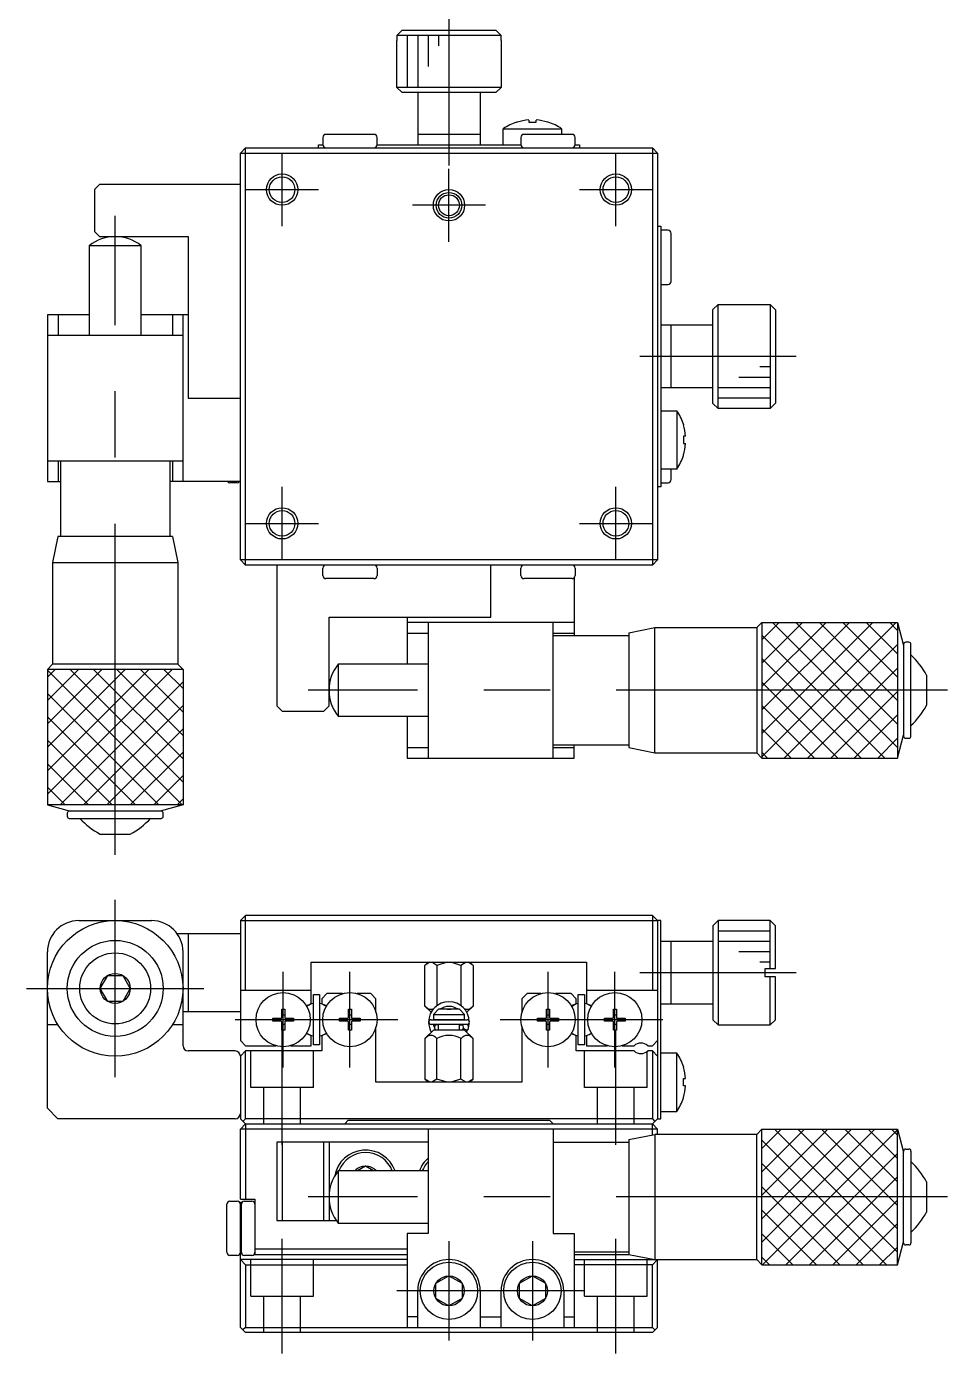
# Model space of a CAD drawing. Extents: x 1 to 282, y 0 to 201.
# Drawn here: x 58.7 to 147, y 6.3 to 133.5 of the extents above; entities that cross this region are included whole.
import ezdxf

# ---------------------------------------------------------------- set-up
doc = ezdxf.new("R2010")
doc.units = 0
doc.linetypes.add('CENTER', pattern=[50.8, 31.75, -6.35, 6.35, -6.35])
doc.linetypes.add('DASHED', pattern=[19.05, 12.7, -6.35])
doc.layers.get('0').update_dxf_attribs({"linetype": 'CONTINUOUS'})
doc.layers.add('CENTER', color=1, linetype='CENTER')

msp = doc.modelspace()

# ---------------------------------------------------------------- linework, layer by layer
at = {"color": 7, "linetype": 'CONTINUOUS'}
for p, q in [((94.21, 132.7), (94.71, 133.2)), ((94.21, 132.7), (104.17, 132.7)), ((94.21, 132.2), (94.21, 132.7)), ((94.71, 133.2), (103.67, 133.2)), ((103.67, 133.2), (104.17, 132.7)), ((104.17, 132.7), (104.17, 132.2)), ((94.19, 127.7), (94.19, 132.2)), ((94.19, 132.2), (94.21, 132.2)), ((104.17, 132.2), (104.19, 132.2)), ((104.19, 132.2), (104.19, 127.7)), ((104.19, 127.7), (94.19, 127.7)), ((94.69, 127.2), (94.19, 127.7)), ((104.19, 127.7), (103.69, 127.2)), ((103.69, 127.2), (94.69, 127.2)), ((96.19, 127.2), (96.19, 122.2)), ((102.19, 127.2), (102.19, 122.2)), ((104.39, 122.2), (104.39, 123.74)), ((104.39, 123.74), (109.99, 123.74)), ((105.69, 124.37), (105.73, 124.37)), ((106.84, 124.57), (106.84, 124.37)), ((106.84, 124.37), (107.54, 124.37)), ((107.54, 124.37), (107.54, 124.57)), ((108.69, 124.37), (108.65, 124.37)), ((109.99, 123.74), (109.99, 123.2)), ((86.69, 121.9), (86.69, 122.2)), ((86.69, 122.2), (87.09, 122.2)), ((87.09, 122.9), (87.09, 122.2)), ((91.99, 123.2), (87.39, 123.2)), ((92.29, 122.2), (92.29, 122.9)), ((92.29, 122.2), (106.09, 122.2)), ((102.19, 123.2), (96.19, 123.2)), ((106.09, 122.9), (106.09, 122.2)), ((110.99, 123.2), (106.39, 123.2)), ((111.29, 122.2), (111.29, 122.9)), ((111.29, 122.2), (111.69, 122.2)), ((111.69, 122.2), (111.69, 121.9)), ((79.19, 121.4), (79.69, 121.9)), ((79.19, 121.4), (119.19, 121.4)), ((79.19, 82.4), (79.19, 121.4)), ((79.69, 81.9), (79.69, 121.9)), ((79.69, 121.9), (118.69, 121.9)), ((118.69, 121.9), (118.69, 81.9)), ((118.69, 121.9), (119.19, 121.4)), ((119.19, 121.4), (119.19, 82.4)), ((65.69, 118.4), (65.19, 117.9)), ((79.19, 118.4), (65.69, 118.4)), ((65.19, 117.9), (65.19, 113.9)), ((65.19, 113.9), (65.69, 113.4)), ((65.69, 113.4), (74.19, 113.4)), ((74.19, 113.4), (74.19, 97.9)), ((119.19, 114.4), (119.49, 114.4)), ((119.49, 114.4), (119.49, 89.4)), ((120.19, 114), (119.49, 114)), ((120.49, 109.1), (120.49, 113.7)), ((69.69, 112.52), (64.69, 112.52)), ((64.69, 112.52), (64.69, 103.9)), ((69.69, 103.9), (69.69, 112.52)), ((119.49, 108.8), (120.19, 108.8)), ((124.49, 106.4), (124.99, 106.9)), ((124.99, 96.9), (124.99, 106.9)), ((124.99, 106.9), (129.49, 106.9)), ((129.49, 106.9), (129.49, 106.88)), ((129.49, 106.88), (129.99, 106.88)), ((129.99, 106.88), (129.99, 96.91)), ((129.99, 106.88), (130.49, 106.38)), ((64.69, 105.9), (60.69, 105.9)), ((60.69, 105.9), (60.69, 89.9)), ((61.71, 105.9), (61.71, 103.9)), ((74.19, 105.9), (69.69, 105.9)), ((72.67, 105.9), (72.67, 103.9)), ((73.69, 89.9), (73.69, 105.9)), ((124.49, 97.4), (124.49, 106.4)), ((130.49, 106.38), (130.49, 97.42)), ((124.49, 104.9), (119.49, 104.9)), ((120.49, 98.9), (120.49, 104.9)), ((73.69, 103.9), (60.69, 103.9)), ((124.49, 98.9), (119.49, 98.9)), ((74.19, 97.9), (79.19, 97.9)), ((119.49, 96.7), (121.03, 96.7)), ((121.03, 96.7), (121.03, 91.1)), ((124.99, 96.9), (124.49, 97.4)), ((129.49, 96.9), (124.99, 96.9)), ((129.99, 96.91), (129.49, 96.91)), ((129.49, 96.91), (129.49, 96.9)), ((130.49, 97.42), (129.99, 96.91)), ((121.66, 95.4), (121.66, 95.36)), ((121.87, 94.25), (121.66, 94.25)), ((121.66, 94.25), (121.66, 93.55)), ((121.66, 93.55), (121.87, 93.55)), ((60.69, 91.9), (73.69, 91.9)), ((61.71, 91.9), (61.71, 89.9)), ((61.94, 91.9), (61.94, 84.65)), ((72.44, 91.9), (72.44, 84.65)), ((72.67, 91.9), (72.67, 89.9)), ((121.66, 92.4), (121.66, 92.44)), ((121.03, 91.1), (119.49, 91.1)), ((120.49, 90.1), (120.49, 91.1)), ((60.69, 89.9), (61.94, 89.9)), ((79.19, 89.9), (72.44, 89.9)), ((78.89, 89.8), (78.19, 89.8)), ((119.49, 89.4), (119.19, 89.4)), ((119.49, 89.8), (120.19, 89.8)), ((61.69, 84.65), (61.19, 82.15)), ((72.69, 84.65), (61.69, 84.65)), ((72.69, 84.65), (73.19, 82.15)), ((61.19, 82.15), (61.19, 72.4)), ((61.19, 82.15), (73.19, 82.15)), ((73.19, 82.15), (73.19, 72.4)), ((119.19, 82.4), (79.19, 82.4)), ((79.69, 81.9), (79.19, 82.4)), ((118.69, 81.9), (79.69, 81.9)), ((82.69, 81.9), (82.69, 68.4)), ((87.09, 80.9), (87.09, 81.6)), ((92.29, 81.6), (92.29, 80.9)), ((103.19, 76.9), (103.19, 81.9)), ((106.09, 80.9), (106.09, 81.6)), ((111.19, 81.9), (111.19, 81.82)), ((111.29, 81.6), (111.29, 80.9)), ((119.19, 82.4), (118.69, 81.9)), ((91.99, 80.6), (87.39, 80.6)), ((110.99, 80.6), (106.39, 80.6)), ((111.19, 80.68), (111.19, 75.15)), ((87.69, 68.4), (87.69, 76.9)), ((87.69, 76.9), (103.19, 76.9)), ((95.19, 76.9), (95.19, 72.4)), ((111.19, 76.4), (95.19, 76.4)), ((97.19, 76.4), (97.19, 63.4)), ((109.19, 63.4), (109.19, 76.4)), ((128.69, 75.9), (129.19, 76.4)), ((129.19, 76.4), (142.19, 76.4)), ((129.19, 76.4), (129.19, 63.4)), ((142.19, 76.4), (142.78, 74.2)), ((142.19, 76.4), (142.19, 63.4)), ((95.19, 75.38), (97.19, 75.38)), ((109.19, 75.38), (111.19, 75.38)), ((109.19, 75.15), (116.44, 75.15)), ((116.44, 75.4), (118.94, 75.9)), ((116.44, 75.4), (116.44, 64.4)), ((118.94, 75.9), (128.69, 75.9)), ((118.94, 63.9), (118.94, 75.9)), ((128.69, 75.9), (128.69, 63.9)), ((142.78, 74.3), (142.78, 65.5)), ((143.28, 74.5), (142.98, 74.5)), ((143.48, 65.5), (143.48, 74.3)), ((61.19, 72.4), (60.69, 71.9)), ((60.69, 71.9), (60.69, 58.9)), ((73.69, 71.9), (60.69, 71.9)), ((73.19, 72.4), (61.19, 72.4)), ((73.19, 72.4), (73.69, 71.9)), ((73.69, 71.9), (73.69, 58.9)), ((88.57, 72.4), (88.57, 67.4)), ((97.19, 72.4), (88.57, 72.4)), ((144.99, 68.46), (144.99, 71.34)), ((82.69, 68.4), (83.19, 67.9)), ((83.19, 67.9), (87.19, 67.9)), ((87.19, 67.9), (87.69, 68.4)), ((88.57, 67.4), (97.19, 67.4)), ((95.19, 67.4), (95.19, 63.4)), ((142.19, 63.4), (142.78, 65.6)), ((142.98, 65.3), (143.28, 65.3)), ((95.19, 64.42), (97.19, 64.42)), ((109.19, 64.65), (116.44, 64.65)), ((109.19, 64.42), (111.19, 64.42)), ((111.19, 63.4), (111.19, 64.65)), ((116.44, 64.4), (118.94, 63.9)), ((118.94, 63.9), (128.69, 63.9)), ((128.69, 63.9), (129.19, 63.4)), ((95.19, 63.4), (111.19, 63.4)), ((129.19, 63.4), (142.19, 63.4)), ((60.69, 58.9), (62.89, 58.31)), ((73.69, 58.9), (60.69, 58.9)), ((73.69, 58.9), (71.49, 58.31)), ((62.59, 58.11), (62.59, 57.81)), ((71.59, 58.31), (62.79, 58.31)), ((62.79, 57.61), (71.59, 57.61)), ((71.79, 57.81), (71.79, 58.11)), ((65.75, 56.1), (68.63, 56.1)), ((63.69, 47.81), (70.69, 47.81)), ((79.69, 48.31), (79.19, 47.81)), ((79.19, 47.81), (79.19, 36.31)), ((79.19, 47.81), (119.19, 47.81)), ((118.69, 48.31), (79.69, 48.31)), ((79.69, 41.11), (79.69, 48.31)), ((119.19, 47.81), (118.69, 48.31)), ((118.69, 48.31), (118.69, 41.11)), ((119.49, 47.81), (119.19, 47.81)), ((119.19, 47.81), (119.19, 28.81)), ((119.49, 28.81), (119.49, 47.81)), ((124.99, 47.81), (124.49, 47.31)), ((124.49, 47.31), (124.49, 38.31)), ((124.99, 47.81), (124.99, 37.81)), ((129.99, 47.81), (124.99, 47.81)), ((129.99, 43.21), (129.99, 47.81)), ((130.49, 47.31), (129.99, 47.81)), ((130.49, 43.21), (130.49, 47.31)), ((73.13, 46.56), (79.19, 46.56)), ((74.19, 46.56), (74.19, 39.06)), ((124.49, 45.81), (119.49, 45.81)), ((120.49, 39.81), (120.49, 45.81)), ((60.69, 29.81), (60.69, 44.81)), ((73.69, 35.81), (73.69, 44.81)), ((85.99, 39.86), (85.99, 43.81)), ((85.99, 43.81), (112.39, 43.81)), ((97.36, 43.81), (96.88, 43.51)), ((96.88, 43.51), (97.18, 43.81)), ((96.88, 39.62), (96.88, 43.51)), ((98.04, 43.51), (97.56, 43.81)), ((99, 43.81), (98.04, 43.51)), ((98.04, 43.51), (98.04, 39.65)), ((100.34, 43.51), (99.38, 43.81)), ((100.83, 43.81), (100.34, 43.51)), ((100.34, 43.51), (100.34, 39.65)), ((101.5, 43.51), (101.02, 43.81)), ((101.2, 43.81), (101.5, 43.51)), ((101.5, 43.51), (101.5, 39.62)), ((112.39, 43.81), (112.39, 39.86)), ((65.75, 41.31), (66.47, 42.56)), ((66.47, 42.56), (67.91, 42.56)), ((67.91, 42.56), (68.63, 41.31)), ((129.49, 42.41), (129.49, 43.21)), ((129.49, 43.21), (130.49, 43.21)), ((130.49, 42.41), (129.49, 42.41)), ((129.99, 37.81), (129.99, 42.41)), ((130.49, 38.31), (130.49, 42.41)), ((66.47, 40.06), (65.75, 41.31)), ((68.63, 41.31), (67.91, 40.06)), ((85.99, 41.11), (79.19, 41.11)), ((87.49, 40.81), (86.99, 40.31)), ((88.98, 40.81), (87.49, 40.81)), ((91.69, 40.81), (90.4, 40.81)), ((92.19, 40.31), (91.69, 40.81)), ((106.69, 40.81), (106.19, 40.31)), ((107.98, 40.81), (106.69, 40.81)), ((110.89, 40.81), (109.4, 40.81)), ((111.39, 40.31), (110.89, 40.81)), ((119.19, 41.11), (112.39, 41.11)), ((67.91, 40.06), (66.47, 40.06)), ((85.73, 39.71), (85.99, 39.86)), ((86.19, 35.91), (86.19, 40.71)), ((86.19, 40.71), (86.79, 40.71)), ((86.79, 40.71), (86.79, 35.91)), ((86.99, 40.31), (86.99, 39.86)), ((86.99, 39.86), (87.29, 39.68)), ((92.19, 39.02), (92.19, 40.31)), ((97.48, 39.02), (96.88, 39.62)), ((101.5, 39.62), (100.9, 39.02)), ((106.19, 40.31), (106.19, 39.02)), ((111.02, 39.64), (111.39, 39.86)), ((111.39, 39.86), (111.39, 40.31)), ((111.59, 35.91), (111.59, 40.71)), ((111.59, 40.71), (112.19, 40.71)), ((112.19, 40.71), (112.19, 35.91)), ((112.39, 39.86), (112.65, 39.71)), ((124.49, 39.81), (119.49, 39.81)), ((79.19, 39.06), (73.69, 39.06)), ((82.29, 38.16), (82.29, 38.45)), ((82.29, 38.45), (83.09, 38.45)), ((82.82, 38.16), (82.82, 38.45)), ((83.15, 38.51), (83.15, 39.31)), ((83.15, 39.31), (83.44, 39.31)), ((83.15, 38.78), (83.44, 38.78)), ((83.44, 39.31), (83.44, 38.51)), ((83.5, 38.45), (84.29, 38.45)), ((83.76, 38.45), (83.76, 38.16)), ((84.29, 38.45), (84.29, 38.16)), ((88.69, 38.16), (88.69, 38.45)), ((88.69, 38.45), (89.49, 38.45)), ((89.22, 38.16), (89.22, 38.45)), ((89.55, 38.51), (89.55, 39.31)), ((89.55, 39.31), (89.84, 39.31)), ((89.55, 38.78), (89.84, 38.78)), ((89.84, 39.31), (89.84, 38.51)), ((89.9, 38.45), (90.69, 38.45)), ((90.16, 38.45), (90.16, 38.16)), ((90.69, 38.45), (90.69, 38.16)), ((97.47, 38.31), (100.92, 38.31)), ((98.19, 39.31), (97.69, 38.81)), ((97.69, 38.81), (100.69, 38.81)), ((97.69, 38.81), (97.69, 38.31)), ((100.69, 38.31), (97.69, 38.31)), ((100.19, 39.31), (98.19, 39.31)), ((100.69, 38.81), (100.19, 39.31)), ((100.69, 38.31), (100.69, 38.81)), ((107.69, 38.16), (107.69, 38.45)), ((107.69, 38.45), (108.49, 38.45)), ((108.22, 38.16), (108.22, 38.45)), ((108.55, 38.51), (108.55, 39.31)), ((108.55, 39.31), (108.84, 39.31)), ((108.55, 38.78), (108.84, 38.78)), ((108.84, 39.31), (108.84, 38.51)), ((108.9, 38.45), (109.69, 38.45)), ((109.16, 38.45), (109.16, 38.16)), ((109.69, 38.45), (109.69, 38.16)), ((114.09, 38.16), (114.09, 38.45)), ((114.09, 38.45), (114.89, 38.45)), ((114.62, 38.16), (114.62, 38.45)), ((114.95, 38.51), (114.95, 39.31)), ((114.95, 39.31), (115.24, 39.31)), ((114.95, 38.78), (115.24, 38.78)), ((115.24, 39.31), (115.24, 38.51)), ((115.3, 38.45), (116.09, 38.45)), ((115.56, 38.45), (115.56, 38.16)), ((116.09, 38.45), (116.09, 38.16)), ((124.49, 38.31), (124.99, 37.81)), ((129.99, 37.81), (130.49, 38.31)), ((61.71, 37.81), (60.69, 37.81)), ((73.69, 37.81), (72.67, 37.81)), ((83.09, 38.16), (82.29, 38.16)), ((83.15, 37.31), (83.15, 38.1)), ((83.44, 37.84), (83.15, 37.84)), ((83.44, 37.31), (83.15, 37.31)), ((83.44, 38.1), (83.44, 37.31)), ((84.29, 38.16), (83.5, 38.16)), ((85.99, 36.75), (85.73, 36.9)), ((89.49, 38.16), (88.69, 38.16)), ((89.55, 37.31), (89.55, 38.1)), ((89.84, 37.84), (89.55, 37.84)), ((89.84, 37.31), (89.55, 37.31)), ((89.84, 38.1), (89.84, 37.31)), ((90.69, 38.16), (89.9, 38.16)), ((92.19, 32.31), (92.19, 37.59)), ((97.69, 37.31), (96.88, 36.5)), ((100.92, 37.86), (97.47, 37.86)), ((100.69, 37.31), (97.69, 37.31)), ((97.9, 37.31), (97.71, 37.86)), ((98.19, 37.81), (97.91, 37.81)), ((98.19, 37.31), (98.19, 37.86)), ((100.19, 37.31), (100.19, 37.86)), ((100.19, 37.81), (100.47, 37.81)), ((100.48, 37.31), (100.56, 37.48)), ((100.57, 37.47), (100.56, 37.48)), ((100.57, 37.46), (100.57, 37.47)), ((100.57, 37.47), (100.57, 37.47)), ((100.58, 37.46), (100.57, 37.46)), ((100.59, 37.45), (100.58, 37.46)), ((100.6, 37.45), (100.59, 37.45)), ((100.61, 37.44), (100.6, 37.45)), ((100.62, 37.43), (100.61, 37.44)), ((100.63, 37.43), (100.62, 37.43)), ((100.62, 37.43), (100.62, 37.43)), ((100.64, 37.42), (100.63, 37.43)), ((100.67, 37.4), (100.64, 37.42)), ((100.7, 37.39), (100.67, 37.4)), ((101.5, 36.5), (100.69, 37.31)), ((100.74, 37.37), (100.7, 37.39)), ((100.77, 37.35), (100.74, 37.37)), ((100.81, 37.34), (100.77, 37.35)), ((100.84, 37.33), (100.81, 37.34)), ((100.88, 37.32), (100.84, 37.33)), ((100.89, 37.31), (100.88, 37.32)), ((100.88, 37.11), (100.98, 37.3)), ((100.91, 37.31), (100.89, 37.31)), ((100.92, 37.3), (100.91, 37.31)), ((100.93, 37.3), (100.92, 37.3)), ((100.94, 37.3), (100.93, 37.3)), ((100.95, 37.3), (100.94, 37.3)), ((100.96, 37.3), (100.95, 37.3)), ((100.97, 37.3), (100.96, 37.3)), ((100.98, 37.3), (100.97, 37.3)), ((100.97, 37.3), (100.97, 37.3)), ((100.97, 37.3), (100.97, 37.3)), ((100.98, 37.86), (100.98, 37.85)), ((100.98, 37.85), (101, 37.82)), ((100.99, 37.33), (100.98, 37.3)), ((100.98, 37.3), (100.98, 37.3)), ((101.01, 37.4), (100.99, 37.33)), ((101, 37.82), (101.01, 37.79)), ((101.01, 37.79), (101.02, 37.75)), ((101.02, 37.43), (101.01, 37.4)), ((101.02, 37.75), (101.02, 37.72)), ((101.02, 37.72), (101.03, 37.68)), ((101.03, 37.47), (101.02, 37.43)), ((101.14, 38.04), (101.03, 37.53)), ((101.03, 37.68), (101.03, 37.65)), ((101.03, 37.65), (101.04, 37.61)), ((101.04, 37.54), (101.03, 37.5)), ((101.03, 37.5), (101.03, 37.47)), ((101.04, 37.61), (101.04, 37.58)), ((101.04, 37.58), (101.04, 37.54)), ((106.19, 37.59), (106.19, 32.31)), ((108.49, 38.16), (107.69, 38.16)), ((108.55, 37.31), (108.55, 38.1)), ((108.84, 37.84), (108.55, 37.84)), ((108.84, 37.31), (108.55, 37.31)), ((108.84, 38.1), (108.84, 37.31)), ((109.69, 38.16), (108.9, 38.16)), ((112.65, 36.9), (112.39, 36.75)), ((114.89, 38.16), (114.09, 38.16)), ((114.95, 37.31), (114.95, 38.1)), ((115.24, 37.84), (114.95, 37.84)), ((115.24, 37.31), (114.95, 37.31)), ((115.24, 38.1), (115.24, 37.31)), ((116.09, 38.16), (115.3, 38.16)), ((124.99, 37.81), (129.99, 37.81)), ((79.69, 35.81), (79.19, 36.31)), ((79.69, 35.81), (82.58, 35.81)), ((84, 35.81), (85.99, 35.81)), ((85.99, 35.81), (85.99, 36.75)), ((86.79, 35.91), (86.19, 35.91)), ((87.21, 36.88), (86.99, 36.76)), ((86.99, 36.76), (86.99, 35.31)), ((96.88, 36.5), (96.88, 32.61)), ((98.04, 32.61), (98.04, 36.5)), ((100.34, 32.61), (100.34, 36.5)), ((101.5, 32.61), (101.5, 36.5)), ((111.39, 36.76), (111.17, 36.88)), ((111.39, 35.31), (111.39, 36.76)), ((112.19, 35.91), (111.59, 35.91)), ((112.39, 36.75), (112.39, 35.81)), ((112.39, 35.81), (114.38, 35.81)), ((115.8, 35.81), (116.93, 35.81)), ((118.25, 35.81), (118.69, 35.81)), ((118.69, 35.81), (119.19, 36.31)), ((78.69, 35.31), (74.19, 35.31)), ((79.69, 35.31), (79.19, 34.81)), ((79.19, 34.81), (79.19, 28.81)), ((86.99, 35.31), (79.69, 35.31)), ((79.69, 28.81), (79.69, 35.31)), ((116.93, 35.31), (111.39, 35.31)), ((118.69, 35.31), (118.25, 35.31)), ((119.19, 34.81), (118.69, 35.31)), ((118.69, 35.31), (118.69, 28.81)), ((121.03, 35.11), (119.49, 35.11)), ((121.03, 29.51), (121.03, 35.11)), ((121.66, 33.81), (121.66, 33.76)), ((106.19, 32.31), (92.19, 32.31)), ((97.36, 32.31), (96.88, 32.61)), ((96.88, 32.61), (97.18, 32.31)), ((98.04, 32.61), (97.56, 32.31)), ((99, 32.31), (98.04, 32.61)), ((100.34, 32.61), (99.38, 32.31)), ((100.83, 32.31), (100.34, 32.61)), ((101.5, 32.61), (101.02, 32.31)), ((101.2, 32.31), (101.5, 32.61)), ((121.66, 31.96), (121.66, 32.66)), ((121.66, 32.66), (121.87, 32.66)), ((121.87, 31.96), (121.66, 31.96)), ((121.66, 30.81), (121.66, 30.85)), ((61.69, 28.81), (60.69, 29.81)), ((119.49, 29.51), (121.03, 29.51)), ((78.69, 28.81), (61.69, 28.81)), ((79.19, 28.81), (79.69, 28.31)), ((79.19, 27.81), (79.69, 28.31)), ((79.69, 28.81), (79.44, 28.56)), ((118.69, 28.81), (79.69, 28.81)), ((79.69, 28.31), (89.19, 28.31)), ((79.69, 28.31), (118.69, 28.31)), ((79.69, 28.31), (79.69, 21.11)), ((89.19, 28.31), (89.54, 28.66)), ((89.54, 28.66), (108.84, 28.66)), ((108.84, 28.66), (109.19, 28.31)), ((109.19, 28.31), (118.69, 28.31)), ((119.19, 28.81), (118.69, 28.31)), ((118.69, 28.81), (118.94, 28.56)), ((118.69, 28.31), (119.19, 27.81)), ((118.69, 27.26), (118.69, 28.31)), ((119.19, 28.81), (119.49, 28.81)), ((79.19, 21.11), (79.19, 27.81)), ((119.19, 27.81), (79.19, 27.81)), ((97.19, 27.81), (97.19, 17.81)), ((109.19, 27.81), (109.19, 17.81)), ((116.44, 26.81), (118.94, 27.31)), ((116.44, 26.81), (116.44, 15.81)), ((128.69, 27.31), (118.94, 27.31)), ((118.94, 27.31), (118.94, 15.31)), ((119.19, 27.31), (119.19, 27.81)), ((128.69, 27.31), (129.19, 27.81)), ((128.69, 15.31), (128.69, 27.31)), ((129.19, 27.81), (142.19, 27.81)), ((129.19, 14.81), (129.19, 27.81)), ((142.19, 27.81), (142.78, 25.61)), ((142.19, 14.81), (142.19, 27.81)), ((97.19, 26.56), (82.69, 26.56)), ((82.69, 26.56), (82.69, 19.06)), ((83.19, 26.56), (83.19, 19.06)), ((87.19, 19.06), (87.19, 26.56)), ((87.69, 26.56), (87.69, 19.06)), ((109.19, 26.56), (116.44, 26.56)), ((142.78, 16.91), (142.78, 25.71)), ((142.98, 25.91), (143.28, 25.91)), ((143.48, 25.71), (143.48, 16.91)), ((91.19, 24.25), (90.42, 23.81)), ((91.96, 23.81), (91.19, 24.25)), ((97.19, 23.81), (88.57, 23.81)), ((88.57, 23.81), (88.57, 18.81)), ((144.99, 19.86), (144.99, 22.75)), ((77.89, 16.01), (77.89, 20.61)), ((78.19, 20.91), (78.89, 20.91)), ((79.19, 21.11), (80.59, 21.11)), ((79.19, 15.31), (79.19, 20.81)), ((79.19, 20.81), (79.37, 20.81)), ((79.29, 16.01), (79.29, 20.61)), ((79.59, 20.91), (80.29, 20.91)), ((80.51, 20.81), (80.59, 20.81)), ((80.59, 21.11), (80.59, 15.81)), ((79.19, 20.31), (79.29, 20.31)), ((79.19, 19.86), (79.29, 19.86)), ((79.19, 19.68), (79.29, 19.68)), ((79.19, 18.31), (79.29, 18.31)), ((82.69, 19.06), (88.38, 19.06)), ((88.57, 18.81), (97.19, 18.81)), ((79.19, 16.88), (79.29, 16.88)), ((79.19, 16.76), (79.29, 16.76)), ((97.19, 17.81), (95.19, 17.81)), ((95.19, 17.81), (95.19, 8.81)), ((109.19, 17.81), (111.19, 17.81)), ((111.19, 17.81), (111.19, 8.81)), ((142.19, 14.81), (142.78, 17.01)), ((143.28, 16.71), (142.98, 16.71)), ((78.89, 15.71), (78.19, 15.71)), ((79.19, 8.81), (79.19, 15.31)), ((95.19, 15.31), (79.19, 15.31)), ((79.19, 15.31), (79.69, 14.81)), ((80.29, 15.71), (79.59, 15.71)), ((95.19, 16.31), (80.59, 16.31)), ((80.59, 15.81), (95.19, 15.81)), ((111.19, 16.06), (116.44, 16.06)), ((111.19, 15.81), (116.44, 15.81)), ((111.19, 15.31), (128.69, 15.31)), ((116.44, 15.81), (118.94, 15.31)), ((118.69, 14.81), (119.19, 15.31)), ((119.19, 8.81), (119.19, 15.31)), ((128.69, 15.31), (129.19, 14.81)), ((79.69, 14.81), (95.19, 14.81)), ((79.69, 14.81), (79.69, 8.81)), ((118.69, 14.81), (111.19, 14.81)), ((118.69, 8.81), (118.69, 14.81)), ((129.19, 14.81), (142.19, 14.81)), ((97.94, 13.03), (99.19, 13.75)), ((97.94, 11.58), (97.94, 13.03)), ((99.19, 13.75), (100.44, 13.03)), ((100.44, 13.03), (100.44, 11.58)), ((105.94, 13.03), (107.19, 13.75)), ((105.94, 11.58), (105.94, 13.03)), ((107.19, 13.75), (108.44, 13.03)), ((108.44, 13.03), (108.44, 11.58)), ((96.19, 8.81), (96.19, 12.31)), ((99.19, 10.86), (97.94, 11.58)), ((100.44, 11.58), (99.19, 10.86)), ((102.19, 12.31), (102.19, 8.81)), ((104.19, 8.81), (104.19, 12.31)), ((107.19, 10.86), (105.94, 11.58)), ((108.44, 11.58), (107.19, 10.86)), ((110.19, 12.31), (110.19, 8.81)), ((96.19, 9.81), (95.19, 9.81)), ((102.19, 9.81), (104.19, 9.81)), ((110.19, 9.81), (111.19, 9.81)), ((79.69, 8.31), (79.19, 8.81)), ((79.69, 8.81), (79.44, 8.56)), ((79.69, 8.81), (118.69, 8.81)), ((118.69, 8.31), (79.69, 8.31)), ((119.19, 8.81), (118.69, 8.31)), ((118.69, 8.81), (118.94, 8.56))]:
    msp.add_line(p, q, dxfattribs=at)
at = {"color": 3, "linetype": 'CONTINUOUS'}
for p, q in [((95.19, 132.7), (95.19, 127.7)), ((96.19, 132.7), (96.19, 127.7)), ((97.19, 132.7), (97.19, 129.7)), ((98.19, 132.7), (98.19, 131.7)), ((129.99, 100.9), (128.99, 100.9)), ((129.99, 99.9), (126.99, 99.9)), ((129.99, 98.9), (124.99, 98.9)), ((129.99, 97.9), (124.99, 97.9)), ((142.07, 76.4), (129.19, 63.52)), ((139.83, 76.4), (129.19, 65.76)), ((137.58, 76.4), (129.19, 68.01)), ((135.34, 76.4), (129.19, 70.25)), ((133.09, 76.4), (129.19, 72.5)), ((130.85, 76.4), (129.19, 74.74)), ((130.21, 76.4), (142.19, 64.42)), ((132.45, 76.4), (142.19, 66.66)), ((134.7, 76.4), (142.19, 68.91)), ((136.95, 76.4), (142.19, 71.15)), ((139.19, 76.4), (142.19, 73.4)), ((141.44, 76.4), (142.19, 75.64)), ((129.19, 75.17), (140.96, 63.4)), ((142.19, 74.27), (131.32, 63.4)), ((129.19, 72.93), (138.72, 63.4)), ((60.69, 71.16), (61.43, 71.9)), ((60.69, 68.92), (63.67, 71.9)), ((60.69, 66.67), (65.92, 71.9)), ((60.69, 64.43), (68.16, 71.9)), ((60.69, 62.18), (70.41, 71.9)), ((60.69, 59.94), (72.65, 71.9)), ((60.69, 71.83), (73.62, 58.9)), ((62.87, 71.9), (73.69, 61.08)), ((65.11, 71.9), (73.69, 63.32)), ((67.36, 71.9), (73.69, 65.57)), ((69.6, 71.9), (73.69, 67.81)), ((71.85, 71.9), (73.69, 70.06)), ((142.19, 72.03), (133.56, 63.4)), ((61.9, 58.9), (73.69, 70.69)), ((129.19, 70.68), (136.47, 63.4)), ((60.69, 69.59), (71.38, 58.9)), ((142.19, 69.78), (135.81, 63.4)), ((64.14, 58.9), (73.69, 68.45)), ((129.19, 68.44), (134.23, 63.4)), ((142.19, 67.54), (138.05, 63.4)), ((60.69, 67.34), (69.13, 58.9)), ((66.39, 58.9), (73.69, 66.2)), ((129.19, 66.19), (131.98, 63.4)), ((60.69, 65.1), (66.89, 58.9)), ((142.19, 65.29), (140.3, 63.4)), ((68.63, 58.9), (73.69, 63.96)), ((129.19, 63.95), (129.74, 63.4)), ((60.69, 62.85), (64.64, 58.9)), ((70.88, 58.9), (73.69, 61.71)), ((60.69, 60.61), (62.4, 58.9)), ((73.12, 58.9), (73.69, 59.47)), ((129.99, 46.81), (124.99, 46.81)), ((129.99, 45.81), (124.99, 45.81)), ((129.99, 44.81), (126.99, 44.81)), ((129.99, 43.81), (128.99, 43.81)), ((129.19, 25.96), (131.03, 27.81)), ((129.19, 23.72), (133.28, 27.81)), ((129.19, 21.47), (135.52, 27.81)), ((129.19, 19.23), (137.77, 27.81)), ((129.19, 16.98), (140.01, 27.81)), ((141.15, 14.81), (129.19, 26.77)), ((129.26, 14.81), (142.19, 27.74)), ((142.19, 16.01), (130.4, 27.81)), ((142.19, 18.26), (132.64, 27.81)), ((142.19, 20.5), (134.89, 27.81)), ((142.19, 22.75), (137.13, 27.81)), ((142.19, 24.99), (139.38, 27.81)), ((142.19, 27.24), (141.62, 27.81)), ((131.5, 14.81), (142.19, 25.49)), ((138.91, 14.81), (129.19, 24.52)), ((133.75, 14.81), (142.19, 23.25)), ((136.66, 14.81), (129.19, 22.28)), ((135.99, 14.81), (142.19, 21)), ((134.42, 14.81), (129.19, 20.03)), ((138.24, 14.81), (142.19, 18.76)), ((132.17, 14.81), (129.19, 17.79)), ((129.93, 14.81), (129.19, 15.54)), ((140.48, 14.81), (142.19, 16.51))]:
    msp.add_line(p, q, dxfattribs=at)
at = {"color": 3, "linetype": 'DASHED'}
for p, q in [((80.19, 31.81), (80.19, 35.31)), ((86.19, 31.81), (86.19, 35.31)), ((112.19, 31.81), (112.19, 35.31)), ((118.19, 31.81), (118.19, 35.26)), ((86.19, 31.81), (80.19, 31.81)), ((81.44, 28.31), (81.44, 31.81)), ((84.94, 28.31), (84.94, 31.81)), ((118.19, 31.81), (112.19, 31.81)), ((113.44, 28.31), (113.44, 31.81)), ((116.94, 28.31), (116.94, 31.81)), ((80.19, 11.81), (80.19, 15.31)), ((86.19, 11.81), (86.19, 15.31)), ((112.19, 11.81), (112.19, 15.31)), ((118.19, 11.81), (118.19, 15.31)), ((80.19, 11.81), (86.19, 11.81)), ((81.44, 8.31), (81.44, 11.81)), ((84.94, 8.31), (84.94, 11.81)), ((112.19, 11.81), (118.19, 11.81)), ((113.44, 8.31), (113.44, 11.81)), ((116.94, 8.31), (116.94, 11.81))]:
    msp.add_line(p, q, dxfattribs=at)
at = {"color": 3, "linetype": 'CONTINUOUS'}
for centre in [(83.19, 117.9), (115.19, 117.9), (99.19, 116.4), (83.19, 85.9), (115.19, 85.9)]:
    msp.add_circle(centre, 1.5, dxfattribs=at)
at = {"color": 7, "linetype": 'CONTINUOUS'}
for centre, radius in [((83.19, 117.9), 1.23), ((115.19, 117.9), 1.23), ((99.19, 116.4), 1.23), ((99.19, 116.4), 1), ((83.19, 85.9), 1.23), ((115.19, 85.9), 1.23), ((67.19, 41.31), 6.5), ((67.19, 41.31), 4.6), ((67.19, 41.31), 3.4), ((67.19, 41.31), 1.44), ((83.29, 38.31), 2.6), ((89.69, 38.31), 2.6), ((108.69, 38.31), 2.6), ((115.09, 38.31), 2.6), ((99.19, 12.31), 2.75), ((107.19, 12.31), 2.75), ((99.19, 12.31), 1.44), ((107.19, 12.31), 1.44)]:
    msp.add_circle(centre, radius, dxfattribs=at)
for centre, radius, start, end in [((107.19, 119.6), 5, 107.4576, 124.0558), ((107.19, 119.6), 4.99, 94.0239, 107.0039), ((107.19, 119.6), 4.99, 72.9961, 85.9761), ((107.19, 119.6), 5, 55.9442, 72.5424), ((87.39, 122.9), 0.3, 90, 180), ((87.39, 122.2), 0.3, 180, 270), ((91.99, 122.9), 0.3, 360, 90), ((91.99, 122.2), 0.3, 270, 360), ((106.39, 122.9), 0.3, 90, 180), ((106.39, 122.2), 0.3, 180, 270), ((110.99, 122.9), 0.3, 360, 90), ((110.99, 122.2), 0.3, 270, 0), ((67.19, 109.4), 4, 51.3178, 128.6822), ((120.19, 113.7), 0.3, 0, 90), ((120.19, 109.1), 0.3, 270, 0), ((116.89, 93.9), 5, 17.4576, 34.0558), ((116.89, 93.9), 4.99, 4.0239, 17.0039), ((116.89, 93.9), 4.99, 342.9961, 355.9761), ((116.89, 93.9), 5, 325.9442, 342.5424), ((78.19, 90.1), 0.3, 221.8101, 270), ((78.89, 90.1), 0.3, 270, 318.1899), ((120.19, 90.1), 0.3, 270, 0), ((87.39, 81.6), 0.3, 90, 180), ((91.99, 81.6), 0.3, 0, 90), ((106.39, 81.6), 0.3, 90, 180), ((110.99, 81.6), 0.3, 360, 90), ((87.39, 80.9), 0.3, 180, 270), ((91.99, 80.9), 0.3, 270, 0), ((106.39, 80.9), 0.3, 180, 270), ((110.99, 80.9), 0.3, 270, 0), ((142.98, 74.3), 0.2, 90, 180), ((143.28, 74.3), 0.2, 0, 90), ((138.09, 67.58), 7.85, 28.6152, 46.7208), ((91.69, 69.9), 4, 141.3178, 218.6822), ((138.09, 72.22), 7.85, 313.2792, 331.3848), ((142.98, 65.5), 0.2, 180, 270), ((143.28, 65.5), 0.2, 270, 0), ((62.79, 58.11), 0.2, 90, 180), ((62.79, 57.81), 0.2, 180, 270), ((69.51, 62.99), 7.85, 223.2792, 241.3848), ((64.87, 62.99), 7.85, 298.6152, 316.7208), ((71.59, 58.11), 0.2, 0, 90), ((71.59, 57.81), 0.2, 270, 0), ((63.69, 44.81), 3, 90, 180), ((70.69, 44.81), 3, 360, 90), ((86.49, 38.31), 1.59, 100.8931, 126.1972), ((86.61, 38.19), 1.75, 118.6214, 127.0061), ((86.49, 38.31), 1.59, 53.8028, 79.1069), ((86.38, 38.19), 1.75, 52.9939, 61.3786), ((97.92, 40.64), 1.46, 225.3886, 239.1199), ((99.19, 38.08), 1.95, 0.7433, 179.2229), ((99.19, 38.08), 1.5, 54.7293, 125.2707), ((100.46, 40.64), 1.46, 300.8801, 314.6127), ((111.89, 38.31), 1.59, 100.8931, 126.1972), ((112.01, 38.19), 1.75, 118.6214, 127.0061), ((111.89, 38.31), 1.59, 53.8028, 79.1069), ((111.78, 38.19), 1.75, 52.9939, 61.3786), ((83.09, 38.51), 0.06, 270, 0), ((83.5, 38.51), 0.06, 180, 270), ((89.49, 38.51), 0.06, 270, 0), ((89.9, 38.51), 0.06, 180, 270), ((97.46, 39.86), 0.554, 238.717, 300.9384), ((97.47, 38.08), 0.225, 90, 270), ((99.19, 41.62), 2.31, 252.5642, 287.4237), ((100.92, 39.86), 0.554, 239.0926, 301.283), ((100.92, 38.08), 0.225, 270, 90), ((108.49, 38.51), 0.06, 270, 0), ((108.9, 38.51), 0.06, 180, 270), ((114.89, 38.51), 0.06, 270, 0), ((115.3, 38.51), 0.06, 180, 270), ((83.09, 38.1), 0.06, 0, 90), ((83.5, 38.1), 0.06, 90, 180), ((86.61, 38.42), 1.75, 232.9939, 241.3786), ((86.49, 38.31), 1.59, 233.8028, 259.1069), ((86.49, 38.31), 1.59, 280.8931, 306.1972), ((86.38, 38.42), 1.75, 298.6214, 307.0061), ((89.49, 38.1), 0.06, 0, 90), ((89.9, 38.1), 0.06, 90, 180), ((99.19, 38.08), 1.95, 180.7814, 209.7569), ((98.07, 37.58), 0.274, 89.6299, 174.6503), ((100.32, 37.58), 0.271, 336.8141, 90.7729), ((108.49, 38.1), 0.06, 0, 90), ((108.9, 38.1), 0.06, 90, 180), ((112.01, 38.42), 1.75, 232.9939, 241.3786), ((111.89, 38.31), 1.59, 233.8028, 259.1069), ((111.89, 38.31), 1.59, 280.8931, 306.1972), ((111.78, 38.42), 1.75, 298.6214, 307.0061), ((114.89, 38.1), 0.06, 0, 90), ((115.3, 38.1), 0.06, 90, 180), ((74.19, 35.81), 0.5, 180, 270), ((97.92, 35.47), 1.46, 135.3861, 135.3873), ((97.92, 35.47), 1.46, 120.8801, 134.6139), ((97.46, 36.25), 0.554, 59.0926, 121.283), ((97.03, 35.52), 1.4, 44.1651, 59.4703), ((99.19, 34.49), 2.31, 60.0163, 119.9837), ((101.35, 35.52), 1.4, 120.5297, 135.8349), ((100.92, 36.25), 0.554, 58.717, 120.9074), ((100.46, 35.47), 1.46, 45.3873, 59.1199), ((117.59, 35.06), 1, 48.5904, 131.4096), ((78.69, 34.81), 0.5, 0, 90), ((117.59, 36.06), 1, 228.5904, 311.4096), ((116.89, 32.31), 5, 17.4576, 34.0558), ((116.89, 32.31), 4.99, 4.0239, 17.0039), ((116.89, 32.31), 4.99, 342.9961, 355.9761), ((116.89, 32.31), 5, 325.9442, 342.5424), ((78.69, 29.31), 0.5, 270, 0), ((91.19, 22.81), 3, 19.4712, 170.1185), ((91.19, 22.81), 2.75, 21.3237, 158.6763), ((142.98, 25.71), 0.2, 90, 180), ((143.28, 25.71), 0.2, 360, 90), ((91.19, 22.81), 1.44, 43.8538, 136.1462), ((99.19, 22.81), 3, 131.8103, 160.5288), ((99.19, 22.81), 2.75, 136.6583, 158.6763), ((138.09, 18.99), 7.85, 28.6152, 46.7208), ((91.69, 21.31), 4, 141.3178, 218.6822), ((78.19, 20.61), 0.3, 90, 180), ((78.89, 20.61), 0.3, 0, 90), ((79.59, 20.61), 0.3, 90, 180), ((80.29, 20.61), 0.3, 0, 90), ((138.09, 23.62), 7.85, 313.2792, 331.3848), ((142.98, 16.91), 0.2, 180, 270), ((143.28, 16.91), 0.2, 270, 0), ((78.19, 16.01), 0.3, 180, 270), ((78.89, 16.01), 0.3, 270, 360), ((79.59, 16.01), 0.3, 180, 270), ((80.29, 16.01), 0.3, 270, 360), ((99.19, 12.31), 3, 0, 180), ((107.19, 12.31), 3, 0, 180)]:
    msp.add_arc(centre, radius, start, end, dxfattribs=at)
at = {"layer": 'CENTER', "color": 1, "linetype": 'CENTER'}
for p, q in [((99.19, 135.2), (99.19, 120.2)), ((83.19, 114.4), (83.19, 121.4)), ((115.19, 114.4), (115.19, 121.4)), ((99.19, 112.9), (99.19, 119.9)), ((79.69, 117.9), (86.69, 117.9)), ((111.69, 117.9), (118.69, 117.9)), ((102.69, 116.4), (95.69, 116.4)), ((67.19, 54.11), (67.19, 115.4)), ((132.49, 101.9), (117.49, 101.9)), ((83.19, 82.4), (83.19, 89.4)), ((115.19, 82.4), (115.19, 89.4)), ((79.69, 85.9), (86.69, 85.9)), ((111.69, 85.9), (118.69, 85.9)), ((146.98, 69.9), (85.69, 69.9)), ((67.19, 32.81), (67.19, 49.81)), ((83.29, 33.71), (83.29, 42.91)), ((89.69, 33.71), (89.69, 42.91)), ((108.69, 33.71), (108.69, 42.91)), ((115.09, 33.71), (115.09, 42.91)), ((132.49, 42.81), (117.49, 42.81)), ((58.69, 41.31), (75.69, 41.31)), ((94.29, 38.31), (78.69, 38.31)), ((119.69, 38.31), (104.09, 38.31)), ((83.19, 26.31), (83.19, 37.31)), ((115.19, 26.31), (115.19, 37.31)), ((146.98, 21.31), (85.69, 21.31)), ((83.19, 6.31), (83.19, 17.31)), ((99.19, 17.06), (99.19, 7.56)), ((107.19, 17.06), (107.19, 7.56)), ((115.19, 6.31), (115.19, 17.31)), ((112.19, 12.31), (94.19, 12.31))]:
    msp.add_line(p, q, dxfattribs=at)

doc.saveas('drawing.dxf')
